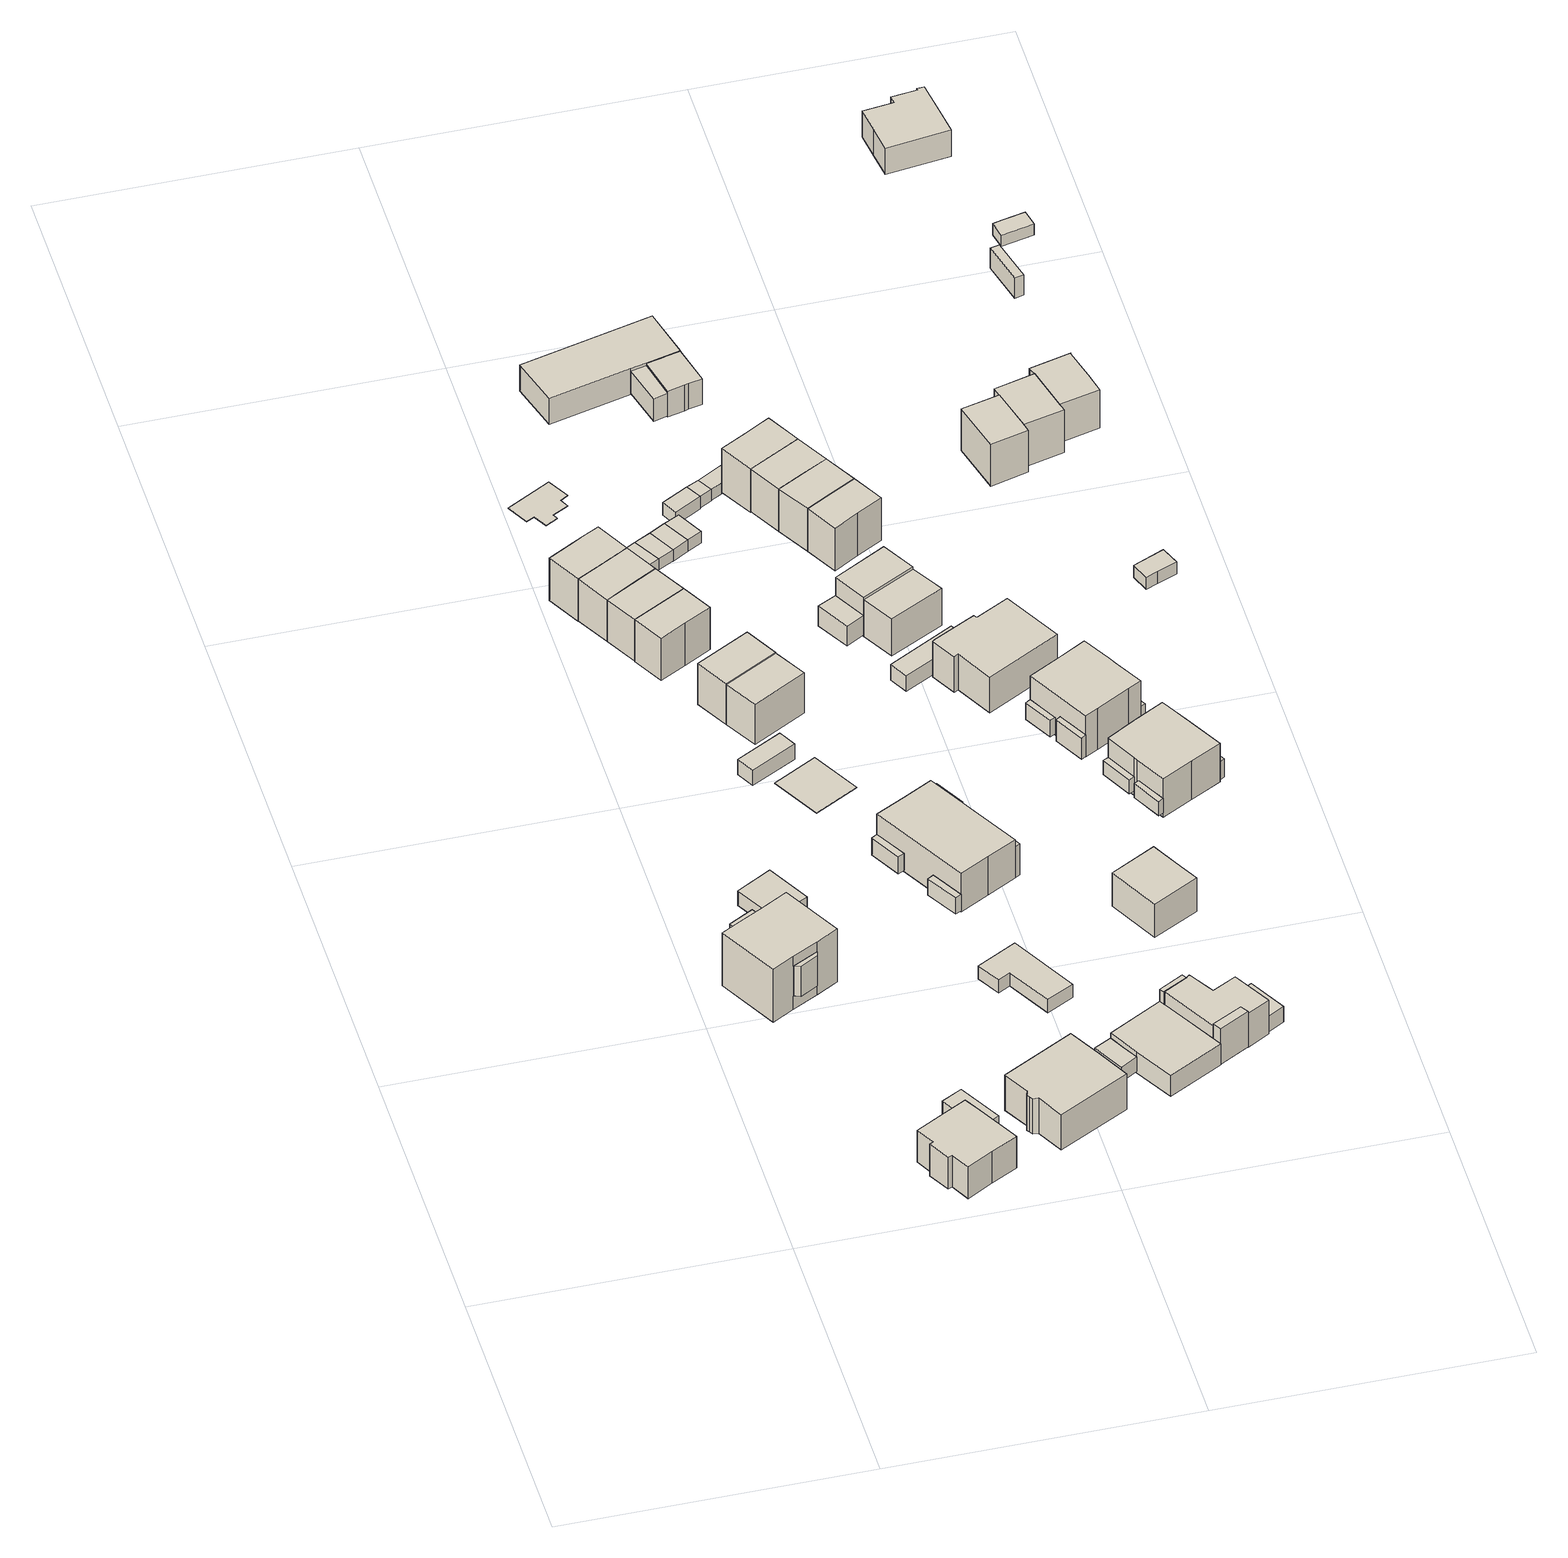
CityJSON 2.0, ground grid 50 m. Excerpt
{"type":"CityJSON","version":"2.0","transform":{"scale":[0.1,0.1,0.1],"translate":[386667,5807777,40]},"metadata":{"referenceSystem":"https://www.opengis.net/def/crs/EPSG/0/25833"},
"CityObjects":{
"building1":{"type":"Building","attributes":{"Gemeindeschluessel":"11000006","BezugspunktDach":"2200","function":"51009_1610","measuredHeight":8.22,"storeysAboveGround":0},"address":[{"country":"Germany","locality":"Berlin"}],"geometry":[{"type":"Solid","lod":"1","boundaries":[[[[0,1,2,3]],[[4,5,6,7]],[[4,7,3,2]],[[5,4,2,1]],[[6,5,1,0]],[[7,6,0,3]]]]}]},
"building2":{"type":"Building","attributes":{"Gemeindeschluessel":"11000006","function":"31001_1010"},"address":[{"country":"Germany","locality":"Berlin","thoroughfareNumber":"31, 33","thoroughfareName":"Sandhofweg"}],"children":["building2-1","building2-2"]},
"building2-1":{"type":"BuildingPart","attributes":{"BezugspunktDach":"2200","measuredHeight":11.98,"storeysAboveGround":2},"parents":["building2"],"geometry":[{"type":"MultiSurface","lod":"1","boundaries":[[[8,9,10,11,12,13,14,15]],[[16,17,18,19,20,21,22,23]],[[16,23,15,14]],[[17,16,14,13]],[[18,17,13,12]],[[19,18,12,11]],[[20,19,11,10]],[[24,25,10,9]],[[21,20,26,27]],[[22,21,9,8]],[[23,22,8,15]],[[27,26,25,24]]]}]},
"building2-2":{"type":"BuildingPart","attributes":{"BezugspunktDach":"2200","measuredHeight":5.89,"storeysAboveGround":2},"parents":["building2"],"geometry":[{"type":"Solid","lod":"1","boundaries":[[[[28,29,25,24]],[[26,30,31,27]],[[30,26,25,29]],[[31,30,29,28]],[[27,31,28,24]],[[26,27,24,25]]]]}]},
"building3":{"type":"Building","attributes":{"Gemeindeschluessel":"11000006","BezugspunktDach":"2200","function":"31001_1010","measuredHeight":9.43,"storeysAboveGround":2},"address":[{"country":"Germany","locality":"Berlin","thoroughfareNumber":"56","thoroughfareName":"Jenbacher Weg"}],"geometry":[{"type":"Solid","lod":"1","boundaries":[[[[32,33,34,35,36,37,38,39,40,41,42]],[[43,44,45,46,47,48,49,50,51,52,53]],[[43,53,42,41]],[[44,43,41,40]],[[45,44,40,39]],[[46,45,39,38]],[[47,46,38,37]],[[48,47,37,36]],[[49,48,36,35]],[[50,49,35,34]],[[51,50,34,33]],[[52,51,33,32]],[[53,52,32,42]]]]}]},
"building4":{"type":"Building","attributes":{"Gemeindeschluessel":"11000006","BezugspunktDach":"2200","function":"51009_1610","measuredHeight":2.86,"storeysAboveGround":0},"address":[{"country":"Germany","locality":"Berlin"}],"geometry":[{"type":"Solid","lod":"1","boundaries":[[[[54,55,56,57,58]],[[59,60,61,62,63]],[[59,63,58,57]],[[60,59,57,56]],[[61,60,56,55]],[[62,61,55,54]],[[63,62,54,58]]]]}]},
"building5":{"type":"Building","attributes":{"Gemeindeschluessel":"11000006","BezugspunktDach":"2200","function":"31001_2463","measuredHeight":2.89,"storeysAboveGround":1},"address":[{"country":"Germany","locality":"Berlin","thoroughfareNumber":"31 (1)","thoroughfareName":"Sandhofweg"}],"geometry":[{"type":"Solid","lod":"1","boundaries":[[[[64,65,66,67]],[[68,69,70,71]],[[68,71,67,66]],[[69,68,66,65]],[[70,69,65,64]],[[71,70,64,67]]]]}]},
"building6":{"type":"Building","attributes":{"Gemeindeschluessel":"11000006","BezugspunktDach":"2200","function":"31001_1010","measuredHeight":11.13,"storeysAboveGround":2},"address":[{"country":"Germany","locality":"Berlin","thoroughfareNumber":"80","thoroughfareName":"Achenseeweg"}],"geometry":[{"type":"Solid","lod":"1","boundaries":[[[[72,73,74,75,76,77,78]],[[79,80,81,82,83,84,85]],[[79,85,78,77]],[[80,79,77,76]],[[81,80,76,75]],[[82,81,75,74]],[[83,82,74,73]],[[84,83,73,72]],[[85,84,72,78]]]]}]},
"building7":{"type":"Building","attributes":{"Gemeindeschluessel":"11000006","BezugspunktDach":"2200","function":"31001_1010","measuredHeight":10.18,"storeysAboveGround":2},"address":[{"country":"Germany","locality":"Berlin","thoroughfareNumber":"54, 54A","thoroughfareName":"Jenbacher Weg"}],"geometry":[{"type":"Solid","lod":"1","boundaries":[[[[86,87,88,89,90,91,92,93,94,95]],[[96,97,98,99,100,101,102,103,104,105]],[[96,105,95,94]],[[97,96,94,93]],[[98,97,93,92]],[[99,98,92,91]],[[100,99,91,90]],[[101,100,90,89]],[[102,101,89,88]],[[103,102,88,87]],[[104,103,87,86]],[[105,104,86,95]]]]}]},
"building8":{"type":"Building","attributes":{"Gemeindeschluessel":"11000006","BezugspunktDach":"2200","function":"31001_1010","measuredHeight":11.06,"storeysAboveGround":2},"address":[{"country":"Germany","locality":"Berlin","thoroughfareNumber":"80A","thoroughfareName":"Achenseeweg"}],"geometry":[{"type":"Solid","lod":"1","boundaries":[[[[106,107,74,73,72]],[[108,109,110,111,112]],[[108,112,72,73]],[[109,108,73,74]],[[110,109,74,107]],[[111,110,107,106]],[[112,111,106,72]]]]}]},
"building9":{"type":"Building","attributes":{"Gemeindeschluessel":"11000006","BezugspunktDach":"2200","function":"31001_1010","measuredHeight":11.04,"storeysAboveGround":2},"address":[{"country":"Germany","locality":"Berlin","thoroughfareNumber":"80B","thoroughfareName":"Achenseeweg"}],"geometry":[{"type":"Solid","lod":"1","boundaries":[[[[113,114,107,115,106]],[[116,110,117,118,111]],[[116,111,106,115]],[[110,116,115,107]],[[117,110,107,114]],[[118,117,114,113]],[[111,118,113,106]]]]}]},
"building10":{"type":"Building","attributes":{"Gemeindeschluessel":"11000006","BezugspunktDach":"2200","function":"31001_1000","measuredHeight":3,"storeysAboveGround":1},"address":[{"country":"Germany","locality":"Berlin","thoroughfareNumber":"86 (3)","thoroughfareName":"Achenseeweg"}],"geometry":[{"type":"Solid","lod":"1","boundaries":[[[[119,120,121,122]],[[123,124,125,126]],[[123,126,122,121]],[[124,123,121,120]],[[125,124,120,119]],[[126,125,119,122]]]]}]},
"building11":{"type":"Building","attributes":{"Gemeindeschluessel":"11000006","BezugspunktDach":"2200","function":"31001_2463","measuredHeight":2.08,"storeysAboveGround":1},"address":[{"country":"Germany","locality":"Berlin","thoroughfareNumber":"8201 (4)","thoroughfareName":"Achenseeweg"}],"geometry":[{"type":"Solid","lod":"1","boundaries":[[[[127,128,129,130]],[[131,132,133,134]],[[131,134,130,129]],[[132,131,129,128]],[[133,132,128,127]],[[134,133,127,130]]]]}]},
"building12":{"type":"Building","attributes":{"Gemeindeschluessel":"11000006","BezugspunktDach":"2200","function":"31001_1010","measuredHeight":11.15,"storeysAboveGround":2},"address":[{"country":"Germany","locality":"Berlin","thoroughfareNumber":"80C","thoroughfareName":"Achenseeweg"}],"geometry":[{"type":"Solid","lod":"1","boundaries":[[[[135,136,137,114,138,113]],[[139,140,141,142,143,144]],[[139,144,113,138]],[[140,139,138,114]],[[141,140,114,137]],[[142,141,137,136]],[[143,142,136,135]],[[144,143,135,113]]]]}]},
"building13":{"type":"Building","attributes":{"Gemeindeschluessel":"11000006","BezugspunktDach":"2200","function":"31001_2463","measuredHeight":2.05,"storeysAboveGround":1},"address":[{"country":"Germany","locality":"Berlin","thoroughfareNumber":"8201 (3)","thoroughfareName":"Achenseeweg"}],"geometry":[{"type":"Solid","lod":"1","boundaries":[[[[145,146,147,128,127]],[[148,149,150,151,152]],[[148,152,127,128]],[[149,148,128,147]],[[150,149,147,146]],[[151,150,146,145]],[[152,151,145,127]]]]}]},
"building14":{"type":"Building","attributes":{"Gemeindeschluessel":"11000006","BezugspunktDach":"2200","function":"31001_2723","measuredHeight":0.17,"storeysAboveGround":1},"address":[{"country":"Germany","locality":"Berlin","thoroughfareNumber":"29 (2)","thoroughfareName":"Silzer Weg"}],"geometry":[{"type":"Solid","lod":"1","boundaries":[[[[153,154,155,156,157,158,159,160,161,162]],[[163,164,165,166,167,168,169,170,171,172]],[[163,172,162,161]],[[164,163,161,160]],[[165,164,160,159]],[[166,165,159,158]],[[167,166,158,157]],[[168,167,157,156]],[[169,168,156,155]],[[170,169,155,154]],[[171,170,154,153]],[[172,171,153,162]]]]}]},
"building15":{"type":"Building","attributes":{"Gemeindeschluessel":"11000006","BezugspunktDach":"2200","function":"51009_1610","measuredHeight":3.38,"storeysAboveGround":0},"address":[{"country":"Germany","locality":"Berlin"}],"geometry":[{"type":"Solid","lod":"1","boundaries":[[[[173,174,175,176]],[[177,178,179,180]],[[177,180,176,175]],[[178,177,175,174]],[[179,178,174,173]],[[180,179,173,176]]]]}]},
"building16":{"type":"Building","attributes":{"Gemeindeschluessel":"11000006","BezugspunktDach":"2200","function":"31001_1010","measuredHeight":11.39,"storeysAboveGround":2},"address":[{"country":"Germany","locality":"Berlin","thoroughfareNumber":"84B","thoroughfareName":"Achenseeweg"}],"geometry":[{"type":"Solid","lod":"1","boundaries":[[[[181,182,183,184]],[[185,186,187,188]],[[185,188,184,183]],[[186,185,183,182]],[[187,186,182,181]],[[188,187,181,184]]]]}]},
"building17":{"type":"Building","attributes":{"Gemeindeschluessel":"11000006","BezugspunktDach":"2200","function":"31001_1000","measuredHeight":0.06,"storeysAboveGround":1},"address":[{"country":"Germany","locality":"Berlin","thoroughfareNumber":"86 (2)","thoroughfareName":"Achenseeweg"}],"geometry":[{"type":"Solid","lod":"1","boundaries":[[[[189,190,191,192]],[[193,194,195,196]],[[193,196,192,191]],[[194,193,191,190]],[[195,194,190,189]],[[196,195,189,192]]]]}]},
"building18":{"type":"Building","attributes":{"Gemeindeschluessel":"11000006","BezugspunktDach":"2200","function":"31001_1010","measuredHeight":11.24,"storeysAboveGround":2},"address":[{"country":"Germany","locality":"Berlin","thoroughfareNumber":"84C","thoroughfareName":"Achenseeweg"}],"geometry":[{"type":"Solid","lod":"1","boundaries":[[[[197,198,199,200]],[[186,201,202,187]],[[186,187,200,199]],[[201,186,199,198]],[[202,201,198,197]],[[187,202,197,200]]]]}]},
"building19":{"type":"Building","attributes":{"Gemeindeschluessel":"11000006","BezugspunktDach":"2200","function":"51009_1610","measuredHeight":3.17,"storeysAboveGround":0},"address":[{"country":"Germany","locality":"Berlin"}],"geometry":[{"type":"Solid","lod":"1","boundaries":[[[[203,204,205,206]],[[207,208,209,210]],[[207,210,206,205]],[[208,207,205,204]],[[209,208,204,203]],[[210,209,203,206]]]]}]},
"building20":{"type":"Building","attributes":{"Gemeindeschluessel":"11000006","BezugspunktDach":"2200","function":"31001_1000","measuredHeight":2.58,"storeysAboveGround":1},"address":[{"country":"Germany","locality":"Berlin","thoroughfareNumber":"52 (2)","thoroughfareName":"Jenbacher Weg"}],"geometry":[{"type":"Solid","lod":"1","boundaries":[[[[211,212,213,214,215,216]],[[217,218,219,220,221,222]],[[217,222,216,215]],[[218,217,215,214]],[[219,218,214,213]],[[220,219,213,212]],[[221,220,212,211]],[[222,221,211,216]]]]}]},
"building21":{"type":"Building","attributes":{"Gemeindeschluessel":"11000006","BezugspunktDach":"2200","function":"31001_2463","measuredHeight":2.11,"storeysAboveGround":1},"address":[{"country":"Germany","locality":"Berlin","thoroughfareNumber":"8201 (8)","thoroughfareName":"Achenseeweg"}],"geometry":[{"type":"Solid","lod":"1","boundaries":[[[[223,224,225,226]],[[227,228,229,230]],[[227,230,226,225]],[[228,227,225,224]],[[229,228,224,223]],[[230,229,223,226]]]]}]},
"building22":{"type":"Building","attributes":{"Gemeindeschluessel":"11000006","BezugspunktDach":"2200","function":"31001_2463","measuredHeight":3.61,"storeysAboveGround":1},"address":[{"country":"Germany","locality":"Berlin","thoroughfareNumber":"52 (1)","thoroughfareName":"Jenbacher Weg"}],"geometry":[{"type":"Solid","lod":"1","boundaries":[[[[231,232,233,234,235]],[[236,237,238,239,240]],[[236,240,235,234]],[[237,236,234,233]],[[238,237,233,232]],[[239,238,232,231]],[[240,239,231,235]]]]}]},
"building23":{"type":"Building","attributes":{"Gemeindeschluessel":"11000006","BezugspunktDach":"2200","function":"31001_2463","measuredHeight":2.19,"storeysAboveGround":1},"address":[{"country":"Germany","locality":"Berlin","thoroughfareNumber":"8201 (7)","thoroughfareName":"Achenseeweg"}],"geometry":[{"type":"Solid","lod":"1","boundaries":[[[[224,241,242,225]],[[243,244,245,246]],[[243,246,225,242]],[[244,243,242,241]],[[245,244,241,224]],[[246,245,224,225]]]]}]},
"building24":{"type":"Building","attributes":{"Gemeindeschluessel":"11000006","BezugspunktDach":"2200","function":"31001_1010","measuredHeight":9.12,"storeysAboveGround":1},"address":[{"country":"Germany","locality":"Berlin","thoroughfareNumber":"88B, 88C, 88D","thoroughfareName":"Achenseeweg"}],"geometry":[{"type":"Solid","lod":"1","boundaries":[[[[247,248,249,250,251,252,253,254]],[[255,256,257,258,259,260,261,262]],[[255,262,254,253]],[[256,255,253,252]],[[257,256,252,251]],[[258,257,251,250]],[[259,258,250,249]],[[260,259,249,248]],[[261,260,248,247]],[[262,261,247,254]]]]}]},
"building25":{"type":"Building","attributes":{"Gemeindeschluessel":"11000006","BezugspunktDach":"2200","function":"31001_2463","measuredHeight":2.25,"storeysAboveGround":1},"address":[{"country":"Germany","locality":"Berlin","thoroughfareNumber":"8201 (6)","thoroughfareName":"Achenseeweg"}],"geometry":[{"type":"Solid","lod":"1","boundaries":[[[[241,263,264,242]],[[265,266,267,268]],[[265,268,242,264]],[[266,265,264,263]],[[267,266,263,241]],[[268,267,241,242]]]]}]},
"building26":{"type":"Building","attributes":{"Gemeindeschluessel":"11000006","BezugspunktDach":"2200","function":"51009_1610","measuredHeight":6.14,"storeysAboveGround":0},"address":[{"country":"Germany","locality":"Berlin"}],"geometry":[{"type":"Solid","lod":"1","boundaries":[[[[269,270,271,272]],[[273,274,275,276]],[[273,276,272,271]],[[274,273,271,270]],[[275,274,270,269]],[[276,275,269,272]]]]}]},
"building27":{"type":"Building","attributes":{"Gemeindeschluessel":"11000006","BezugspunktDach":"2200","function":"31001_2463","measuredHeight":2.25,"storeysAboveGround":1},"address":[{"country":"Germany","locality":"Berlin","thoroughfareNumber":"8201 (5)","thoroughfareName":"Achenseeweg"}],"geometry":[{"type":"Solid","lod":"1","boundaries":[[[[263,277,278,264]],[[279,280,266,265]],[[279,265,264,278]],[[280,279,278,277]],[[266,280,277,263]],[[265,266,263,264]]]]}]},
"building28":{"type":"Building","attributes":{"Gemeindeschluessel":"11000006","BezugspunktDach":"2200","function":"31001_1010","measuredHeight":4.2,"storeysAboveGround":1},"address":[{"country":"Germany","locality":"Berlin","thoroughfareNumber":"52","thoroughfareName":"Jenbacher Weg"}],"geometry":[{"type":"Solid","lod":"1","boundaries":[[[[281,282,283,284,285,286,287]],[[288,289,290,291,292,293,294]],[[288,294,287,286]],[[289,288,286,285]],[[290,289,285,284]],[[291,290,284,283]],[[292,291,283,282]],[[293,292,282,281]],[[294,293,281,287]]]]}]},
"building29":{"type":"Building","attributes":{"Gemeindeschluessel":"11000006","BezugspunktDach":"2200","function":"51009_1610","measuredHeight":6.17,"storeysAboveGround":0},"address":[{"country":"Germany","locality":"Berlin"}],"geometry":[{"type":"Solid","lod":"1","boundaries":[[[[295,296,297,298]],[[299,300,259,301]],[[299,301,298,297]],[[300,299,297,296]],[[259,300,296,295]],[[301,259,295,298]]]]}]},
"building30":{"type":"Building","attributes":{"Gemeindeschluessel":"11000006","BezugspunktDach":"2200","function":"31001_2463","measuredHeight":2.5,"storeysAboveGround":1},"address":[{"country":"Germany","locality":"Berlin","thoroughfareNumber":"8201 (2)","thoroughfareName":"Achenseeweg"}],"geometry":[{"type":"Solid","lod":"1","boundaries":[[[[302,303,304,305]],[[306,307,308,309]],[[306,309,305,304]],[[307,306,304,303]],[[308,307,303,302]],[[309,308,302,305]]]]}]},
"building31":{"type":"Building","attributes":{"Gemeindeschluessel":"11000006","BezugspunktDach":"2200","function":"31001_2723","measuredHeight":6.56,"storeysAboveGround":1},"address":[{"country":"Germany","locality":"Berlin","thoroughfareNumber":"50 (2)","thoroughfareName":"Jenbacher Weg"}],"geometry":[{"type":"Solid","lod":"1","boundaries":[[[[310,311,312,313]],[[314,315,289,288]],[[314,288,313,312]],[[315,314,312,311]],[[289,315,311,310]],[[288,289,310,313]]]]}]},
"building32":{"type":"Building","attributes":{"Gemeindeschluessel":"11000006","BezugspunktDach":"2200","function":"31001_2500","measuredHeight":2.3,"storeysAboveGround":1},"address":[{"country":"Germany","locality":"Berlin","thoroughfareNumber":"8201 (1)","thoroughfareName":"Achenseeweg"}],"geometry":[{"type":"Solid","lod":"1","boundaries":[[[[303,316,317,304]],[[318,319,320,321]],[[318,321,304,317]],[[319,318,317,316]],[[320,319,316,303]],[[321,320,303,304]]]]}]},
"building33":{"type":"Building","attributes":{"Gemeindeschluessel":"11000006","function":"31001_1010"},"address":[{"country":"Germany","locality":"Berlin","thoroughfareNumber":"27","thoroughfareName":"Silzer Weg"}],"children":["building33-1","building33-2"]},
"building33-1":{"type":"BuildingPart","attributes":{"BezugspunktDach":"2200","measuredHeight":6.61,"storeysAboveGround":1},"parents":["building33"],"geometry":[{"type":"MultiSurface","lod":"1","boundaries":[[[322,323,324,325,326,327]],[[328,329,330,331,332,333]],[[328,333,327,326]],[[329,328,326,325]],[[330,334,330,335,336,337,338,329,325,324]],[[331,330,324,323]],[[332,331,323,322]],[[333,332,322,327]],[[335,330,334,336]],[[339,337,336,334]],[[339,329,338,337]]]}]},
"building33-2":{"type":"BuildingPart","attributes":{"BezugspunktDach":"2200","measuredHeight":6.26,"storeysAboveGround":1},"parents":["building33"],"geometry":[{"type":"Solid","lod":"1","boundaries":[[[[340,341,342,343,338,337,336,335]],[[334,339,329,344,345,346,347,330]],[[344,329,338,343]],[[345,344,343,342]],[[346,345,342,341]],[[347,346,341,340]],[[330,347,340,335]],[[334,330,335,336]],[[339,334,336,337]],[[329,339,337,338]]]]}]},
"building34":{"type":"Building","attributes":{"Gemeindeschluessel":"11000006","BezugspunktDach":"2200","function":"51009_1610","measuredHeight":6.92,"storeysAboveGround":0},"address":[{"country":"Germany","locality":"Berlin"}],"geometry":[{"type":"Solid","lod":"1","boundaries":[[[[348,349,350,351]],[[352,353,354,355]],[[352,355,351,350]],[[353,352,350,349]],[[354,353,349,348]],[[355,354,348,351]]]]}]},
"building35":{"type":"Building","attributes":{"Gemeindeschluessel":"11000006","BezugspunktDach":"2200","function":"31001_1010","measuredHeight":6.64,"storeysAboveGround":1},"address":[{"country":"Germany","locality":"Berlin","thoroughfareNumber":"50","thoroughfareName":"Jenbacher Weg"}],"geometry":[{"type":"Solid","lod":"1","boundaries":[[[[356,357,358,359,360,361,362,363,364,365]],[[315,366,367,368,369,370,371,372,290,289]],[[315,289,365,364]],[[366,315,364,363]],[[367,366,363,362]],[[368,367,362,361]],[[369,368,361,360]],[[370,369,360,359]],[[371,370,359,358]],[[372,371,358,357]],[[290,372,357,356]],[[289,290,356,365]]]]}]},
"building36":{"type":"Building","attributes":{"Gemeindeschluessel":"11000006","BezugspunktDach":"2200","function":"31001_2463","measuredHeight":2.27,"storeysAboveGround":1},"address":[{"country":"Germany","locality":"Berlin","thoroughfareNumber":"8201","thoroughfareName":"Achenseeweg"}],"geometry":[{"type":"Solid","lod":"1","boundaries":[[[[316,373,374,375,317]],[[376,377,378,379,380]],[[376,380,317,375]],[[377,376,375,374]],[[378,377,374,373]],[[379,378,373,316]],[[380,379,316,317]]]]}]},
"building37":{"type":"Building","attributes":{"Gemeindeschluessel":"11000006","BezugspunktDach":"2200","function":"51009_1610","measuredHeight":5.44,"storeysAboveGround":0},"address":[{"country":"Germany","locality":"Berlin"}],"geometry":[{"type":"Solid","lod":"1","boundaries":[[[[381,382,383,384]],[[385,386,387,388]],[[385,388,384,383]],[[386,385,383,382]],[[387,386,382,381]],[[388,387,381,384]]]]}]},
"building38":{"type":"Building","attributes":{"Gemeindeschluessel":"11000006","function":"31001_1010"},"address":[{"country":"Germany","locality":"Berlin","thoroughfareNumber":"84","thoroughfareName":"Achenseeweg"}],"children":["building38-1","building38-2"]},
"building38-1":{"type":"BuildingPart","attributes":{"BezugspunktDach":"2200","measuredHeight":10.98,"storeysAboveGround":2},"parents":["building38"],"geometry":[{"type":"MultiSurface","lod":"1","boundaries":[[[389,390,391,392]],[[393,394,395,396]],[[393,396,392,391]],[[394,393,391,390]],[[395,394,390,389]],[[397,398,389,392]],[[396,395,399,400]],[[400,399,398,397]]]}]},
"building38-2":{"type":"BuildingPart","attributes":{"BezugspunktDach":"2200","measuredHeight":4.98,"storeysAboveGround":2},"parents":["building38"],"geometry":[{"type":"Solid","lod":"1","boundaries":[[[[401,398,397,402]],[[400,399,403,404]],[[400,404,402,397]],[[403,399,398,401]],[[404,403,401,402]],[[399,400,397,398]]]]}]},
"building39":{"type":"Building","attributes":{"Gemeindeschluessel":"11000006","BezugspunktDach":"2200","function":"31001_1010","measuredHeight":11.1,"storeysAboveGround":2},"address":[{"country":"Germany","locality":"Berlin","thoroughfareNumber":"82","thoroughfareName":"Achenseeweg"}],"geometry":[{"type":"Solid","lod":"1","boundaries":[[[[405,406,407,408,409,410]],[[411,412,413,414,415,416]],[[411,416,410,409]],[[412,411,409,408]],[[413,412,408,407]],[[414,413,407,406]],[[415,414,406,405]],[[416,415,405,410]]]]}]},
"building40":{"type":"Building","attributes":{"Gemeindeschluessel":"11000006","BezugspunktDach":"2200","function":"31001_1010","measuredHeight":8.87,"storeysAboveGround":1},"address":[{"country":"Germany","locality":"Berlin","thoroughfareNumber":"92","thoroughfareName":"Achenseeweg"}],"geometry":[{"type":"Solid","lod":"1","boundaries":[[[[417,418,419,420,421]],[[422,423,424,425,426]],[[422,426,421,420]],[[423,422,420,419]],[[424,423,419,418]],[[425,424,418,417]],[[426,425,417,421]]]]}]},
"building41":{"type":"Building","attributes":{"Gemeindeschluessel":"11000006","BezugspunktDach":"2200","function":"31001_2463","measuredHeight":3.09,"storeysAboveGround":1},"address":[{"country":"Germany","locality":"Berlin","thoroughfareNumber":"86 (1)","thoroughfareName":"Achenseeweg"}],"geometry":[{"type":"Solid","lod":"1","boundaries":[[[[427,428,429,430,431]],[[432,433,434,435,436]],[[432,436,431,430]],[[433,432,430,429]],[[434,433,429,428]],[[435,434,428,427]],[[436,435,427,431]]]]}]},
"building42":{"type":"Building","attributes":{"Gemeindeschluessel":"11000006","BezugspunktDach":"2200","function":"31001_1010","measuredHeight":10.91,"storeysAboveGround":2},"address":[{"country":"Germany","locality":"Berlin","thoroughfareNumber":"82A","thoroughfareName":"Achenseeweg"}],"geometry":[{"type":"Solid","lod":"1","boundaries":[[[[437,438,407,406,405]],[[439,440,441,442,443]],[[439,443,405,406]],[[440,439,406,407]],[[441,440,407,438]],[[442,441,438,437]],[[443,442,437,405]]]]}]},
"building43":{"type":"Building","attributes":{"Gemeindeschluessel":"11000006","BezugspunktDach":"2200","function":"31001_1010","measuredHeight":10.39,"storeysAboveGround":2},"address":[{"country":"Germany","locality":"Berlin","thoroughfareNumber":"84A","thoroughfareName":"Achenseeweg"}],"geometry":[{"type":"Solid","lod":"1","boundaries":[[[[444,445,446,447]],[[394,448,449,395]],[[394,395,447,446]],[[448,394,446,445]],[[449,448,445,444]],[[395,449,444,447]]]]}]},
"building44":{"type":"Building","attributes":{"Gemeindeschluessel":"11000006","BezugspunktDach":"2200","function":"31001_2463","measuredHeight":3.1,"storeysAboveGround":1},"address":[{"country":"Germany","locality":"Berlin","thoroughfareNumber":"50 (1)","thoroughfareName":"Jenbacher Weg"}],"geometry":[{"type":"Solid","lod":"1","boundaries":[[[[450,451,452,453]],[[454,455,456,457]],[[454,457,453,452]],[[455,454,452,451]],[[456,455,451,450]],[[457,456,450,453]]]]}]},
"building45":{"type":"Building","attributes":{"Gemeindeschluessel":"11000006","BezugspunktDach":"2200","function":"31001_1010","measuredHeight":10.88,"storeysAboveGround":2},"address":[{"country":"Germany","locality":"Berlin","thoroughfareNumber":"82B","thoroughfareName":"Achenseeweg"}],"geometry":[{"type":"Solid","lod":"1","boundaries":[[[[458,459,460,438,461,437]],[[462,441,463,464,465,442]],[[462,442,437,461]],[[441,462,461,438]],[[463,441,438,460]],[[464,463,460,459]],[[465,464,459,458]],[[442,465,458,437]]]]}]},
"building46":{"type":"Building","attributes":{"Gemeindeschluessel":"11000006","BezugspunktDach":"2200","function":"31001_1010","measuredHeight":10.95,"storeysAboveGround":2},"address":[{"country":"Germany","locality":"Berlin","thoroughfareNumber":"82C","thoroughfareName":"Achenseeweg"}],"geometry":[{"type":"Solid","lod":"1","boundaries":[[[[466,467,468,460,458]],[[463,469,470,471,465]],[[463,465,458,460]],[[469,463,460,468]],[[470,469,468,467]],[[471,470,467,466]],[[465,471,466,458]]]]}]},
"building47":{"type":"Building","attributes":{"Gemeindeschluessel":"11000006","BezugspunktDach":"2200","function":"51009_1610","measuredHeight":3.28,"storeysAboveGround":0},"address":[{"country":"Germany","locality":"Berlin"}],"geometry":[{"type":"Solid","lod":"1","boundaries":[[[[472,473,474,475]],[[476,477,478,479]],[[476,479,475,474]],[[477,476,474,473]],[[478,477,473,472]],[[479,478,472,475]]]]}]},
"building48":{"type":"Building","attributes":{"Gemeindeschluessel":"11000006","BezugspunktDach":"2200","function":"31001_1010","measuredHeight":8.77,"storeysAboveGround":1},"address":[{"country":"Germany","locality":"Berlin","thoroughfareNumber":"86","thoroughfareName":"Achenseeweg"}],"geometry":[{"type":"Solid","lod":"1","boundaries":[[[[480,481,482,483,484,485,486,487,488,489]],[[490,491,492,493,494,495,496,497,498,499]],[[490,499,489,488]],[[491,490,488,487]],[[492,491,487,486]],[[493,492,486,485]],[[494,493,485,484]],[[495,494,484,483]],[[496,495,483,482]],[[497,496,482,481]],[[498,497,481,480]],[[499,498,480,489]]]]}]},
"building49":{"type":"Building","attributes":{"Gemeindeschluessel":"11000006","BezugspunktDach":"2200","function":"51009_1610","measuredHeight":4.16,"storeysAboveGround":0},"address":[{"country":"Germany","locality":"Berlin"}],"geometry":[{"type":"Solid","lod":"1","boundaries":[[[[500,501,502,503]],[[504,505,506,507]],[[504,507,503,502]],[[505,504,502,501]],[[506,505,501,500]],[[507,506,500,503]]]]}]},
"building50":{"type":"Building","attributes":{"Gemeindeschluessel":"11000006","BezugspunktDach":"2200","function":"51009_1610","measuredHeight":2.8,"storeysAboveGround":0},"address":[{"country":"Germany","locality":"Berlin"}],"geometry":[{"type":"Solid","lod":"1","boundaries":[[[[508,509,510,511]],[[512,513,514,515]],[[512,515,511,510]],[[513,512,510,509]],[[514,513,509,508]],[[515,514,508,511]]]]}]},
"building51":{"type":"Building","attributes":{"Gemeindeschluessel":"11000006","BezugspunktDach":"2200","function":"51009_1610","measuredHeight":2.81,"storeysAboveGround":0},"address":[{"country":"Germany","locality":"Berlin"}],"geometry":[{"type":"Solid","lod":"1","boundaries":[[[[516,517,518,519]],[[520,521,522,523]],[[520,523,519,518]],[[521,520,518,517]],[[522,521,517,516]],[[523,522,516,519]]]]}]},
"building52":{"type":"Building","attributes":{"Gemeindeschluessel":"11000006","BezugspunktDach":"2200","function":"31001_1010","measuredHeight":9.75,"storeysAboveGround":1},"address":[{"country":"Germany","locality":"Berlin","thoroughfareNumber":"88, 88A","thoroughfareName":"Achenseeweg"}],"geometry":[{"type":"Solid","lod":"1","boundaries":[[[[524,525,526,527,528,529,530,531,532]],[[533,534,535,536,537,538,539,540,541]],[[533,541,532,531]],[[534,533,531,530]],[[535,534,530,529]],[[536,535,529,528]],[[537,536,528,527]],[[538,537,527,526]],[[539,538,526,525]],[[540,539,525,524]],[[541,540,524,532]]]]}]},
"building53":{"type":"Building","attributes":{"Gemeindeschluessel":"11000006","BezugspunktDach":"2200","function":"31001_1010","measuredHeight":10.38,"storeysAboveGround":1},"address":[{"country":"Germany","locality":"Berlin","thoroughfareNumber":"90, 90A","thoroughfareName":"Achenseeweg"}],"geometry":[{"type":"Solid","lod":"1","boundaries":[[[[542,543,544,545,546,547,548,549,550,551]],[[552,553,554,555,556,557,558,559,560,561]],[[552,561,551,550]],[[553,552,550,549]],[[554,553,549,548]],[[555,554,548,547]],[[556,555,547,546]],[[557,556,546,545]],[[558,557,545,544]],[[559,558,544,543]],[[560,559,543,542]],[[561,560,542,551]]]]}]},
"building54":{"type":"Building","attributes":{"Gemeindeschluessel":"11000006","BezugspunktDach":"2200","function":"51009_1610","measuredHeight":4.85,"storeysAboveGround":0},"address":[{"country":"Germany","locality":"Berlin"}],"geometry":[{"type":"Solid","lod":"1","boundaries":[[[[562,563,564,565]],[[566,567,535,534]],[[566,534,565,564]],[[567,566,564,563]],[[535,567,563,562]],[[534,535,562,565]]]]}]},
"building55":{"type":"Building","attributes":{"Gemeindeschluessel":"11000006","BezugspunktDach":"2200","function":"51009_1610","measuredHeight":3,"storeysAboveGround":0},"address":[{"country":"Germany","locality":"Berlin"}],"geometry":[{"type":"Solid","lod":"1","boundaries":[[[[568,569,570,571]],[[572,573,537,574]],[[572,574,571,570]],[[573,572,570,569]],[[537,573,569,568]],[[574,537,568,571]]]]}]},
"building56":{"type":"Building","attributes":{"Gemeindeschluessel":"11000006","BezugspunktDach":"2200","function":"51009_1610","measuredHeight":2.84,"storeysAboveGround":0},"address":[{"country":"Germany","locality":"Berlin"}],"geometry":[{"type":"Solid","lod":"1","boundaries":[[[[575,576,577,578]],[[579,580,581,582]],[[579,582,578,577]],[[580,579,577,576]],[[581,580,576,575]],[[582,581,575,578]]]]}]},
"building57":{"type":"Building","attributes":{"Gemeindeschluessel":"11000006","BezugspunktDach":"2200","function":"51009_1610","measuredHeight":3.66,"storeysAboveGround":0},"address":[{"country":"Germany","locality":"Berlin"}],"geometry":[{"type":"Solid","lod":"1","boundaries":[[[[583,584,585,586]],[[587,588,589,590]],[[587,590,586,585]],[[588,587,585,584]],[[589,588,584,583]],[[590,589,583,586]]]]}]},
"building58":{"type":"Building","attributes":{"Gemeindeschluessel":"11000006","BezugspunktDach":"2200","function":"31001_1010","measuredHeight":8.25,"storeysAboveGround":2},"address":[{"country":"Germany","locality":"Berlin","thoroughfareNumber":"23B","thoroughfareName":"Silzer Weg"}],"geometry":[{"type":"Solid","lod":"1","boundaries":[[[[591,592,593,594,595]],[[596,597,598,599,600]],[[596,600,595,594]],[[597,596,594,593]],[[598,597,593,592]],[[599,598,592,591]],[[600,599,591,595]]]]}]},
"building59":{"type":"Building","attributes":{"Gemeindeschluessel":"11000006","BezugspunktDach":"2200","function":"31001_2463","measuredHeight":2.37,"storeysAboveGround":1},"address":[{"country":"Germany","locality":"Berlin","thoroughfareNumber":"85 (1)","thoroughfareName":"Achenseeweg"}],"geometry":[{"type":"Solid","lod":"1","boundaries":[[[[601,602,603,604,605]],[[606,607,608,609,610]],[[606,610,605,604]],[[607,606,604,603]],[[608,607,603,602]],[[609,608,602,601]],[[610,609,601,605]]]]}]},
"building60":{"type":"Building","attributes":{"Gemeindeschluessel":"11000006","BezugspunktDach":"2200","function":"31001_1010","measuredHeight":8.59,"storeysAboveGround":2},"address":[{"country":"Germany","locality":"Berlin","thoroughfareNumber":"23A","thoroughfareName":"Silzer Weg"}],"geometry":[{"type":"Solid","lod":"1","boundaries":[[[[594,593,611,612,613,614]],[[615,616,617,618,619,620]],[[615,620,614,613]],[[616,615,613,612]],[[617,616,612,611]],[[618,617,611,593]],[[619,618,593,594]],[[620,619,594,614]]]]}]},
"building61":{"type":"Building","attributes":{"Gemeindeschluessel":"11000006","BezugspunktDach":"2200","function":"31001_1010","measuredHeight":7.62,"storeysAboveGround":2},"address":[{"country":"Germany","locality":"Berlin","thoroughfareNumber":"23","thoroughfareName":"Silzer Weg"}],"geometry":[{"type":"Solid","lod":"1","boundaries":[[[[621,622,623,624,625,626,627]],[[628,629,630,631,632,633,634]],[[628,634,627,626]],[[629,628,626,625]],[[630,629,625,624]],[[631,630,624,623]],[[632,631,623,622]],[[633,632,622,621]],[[634,633,621,627]]]]}]},
"building62":{"type":"Building","attributes":{"Gemeindeschluessel":"11000006","BezugspunktDach":"2200","function":"51009_1610","measuredHeight":4,"storeysAboveGround":0},"address":[{"country":"Germany","locality":"Berlin"}],"geometry":[{"type":"Solid","lod":"1","boundaries":[[[[635,636,637,638]],[[639,640,641,642]],[[639,642,638,637]],[[640,639,637,636]],[[641,640,636,635]],[[642,641,635,638]]]]}]},
"building63":{"type":"Building","attributes":{"Gemeindeschluessel":"11000006","BezugspunktDach":"2200","function":"31001_1010","measuredHeight":8.12,"storeysAboveGround":1},"address":[{"country":"Germany","locality":"Berlin","thoroughfareNumber":"75A","thoroughfareName":"Achenseeweg"}],"geometry":[{"type":"Solid","lod":"1","boundaries":[[[[643,644,645,646,647,648,649,650,651,652,653]],[[654,655,656,657,658,659,660,661,662,663,664]],[[654,664,653,652]],[[655,654,652,651]],[[656,655,651,650]],[[657,656,650,649]],[[658,657,649,648]],[[659,658,648,647]],[[660,659,647,646]],[[661,660,646,645]],[[662,661,645,644]],[[663,662,644,643]],[[664,663,643,653]]]]}]},
"building64":{"type":"Building","attributes":{"Gemeindeschluessel":"11000006","BezugspunktDach":"2200","function":"31001_2463","measuredHeight":2.16,"storeysAboveGround":1},"address":[{"country":"Germany","locality":"Berlin","thoroughfareNumber":"77 (1)","thoroughfareName":"Achenseeweg"}],"geometry":[{"type":"Solid","lod":"1","boundaries":[[[[665,666,667,668,669]],[[670,671,672,673,674]],[[670,674,669,668]],[[671,670,668,667]],[[672,671,667,666]],[[673,672,666,665]],[[674,673,665,669]]]]}]}
},
"vertices":[
[77,602,97],[117,623,97],[107,642,97],[67,620,97],[107,642,14],[117,623,14],[77,602,14],[67,620,14],
[98,488,115],[134,508,115],[176,530,115],[212,550,115],[160,647,115],[117,623,115],[77,602,115],[46,585,115],[77,602,10],[117,623,10],[160,647,10],[212,550,10],[176,530,10],[134,508,10],[98,488,10],[46,585,10],[134,508,96],[176,530,96],[176,530,37],[134,508,37],
[145,504,96],[174,520,96],[174,520,37],[145,504,37],
[232,73,104],[226,70,104],[245,35,104],[252,38,104],[268,7,104],[311,31,104],[354,54,104],[317,122,104],[301,150,104],[258,127,104],[216,104,104],[258,127,41],[301,150,41],[317,122,41],[354,54,41],[311,31,41],[268,7,41],[252,38,41],[245,35,41],[226,70,41],[232,73,41],[216,104,41],
[301,150,70],[317,122,70],[350,140,70],[311,211,70],[278,193,70],[311,211,42],[350,140,42],[317,122,42],[301,150,42],[278,193,42],
[145,655,62],[202,686,62],[164,757,62],[107,725,62],[164,757,33],[202,686,33],[145,655,33],[107,725,33],
[38,1385,120],[82,1409,120],[125,1433,120],[96,1488,120],[69,1474,120],[52,1464,120],[9,1440,120],[52,1464,36],[69,1474,36],[96,1488,36],[125,1433,36],[82,1409,36],[38,1385,36],[9,1440,36],
[393,139,111],[390,130,111],[393,125,111],[396,120,111],[405,119,111],[428,75,111],[544,137,111],[516,191,111],[487,244,111],[370,181,111],[487,244,41],[516,191,41],[544,137,41],[428,75,41],[405,119,41],[396,120,41],[393,125,41],[390,130,41],[393,139,41],[370,181,41],
[68,1330,120],[154,1378,120],[82,1409,37],[125,1433,37],[154,1378,37],[68,1330,37],[38,1385,37],
[96,1278,120],[183,1325,120],[111,1354,120],[111,1354,37],[183,1325,37],[96,1278,37],
[196,977,60],[271,1017,60],[256,1046,60],[181,1006,60],[256,1046,30],[271,1017,30],[196,977,30],[181,1006,30],
[57,1497,49],[106,1523,49],[92,1549,49],[43,1523,49],[92,1549,28],[106,1523,28],[57,1497,28],[43,1523,28],
[123,1228,120],[166,1251,120],[210,1275,120],[139,1301,120],[139,1301,36],[183,1325,36],[210,1275,36],[166,1251,36],[123,1228,36],[96,1278,36],
[69,1474,49],[96,1488,49],[119,1500,49],[106,1523,29],[119,1500,29],[96,1488,29],[69,1474,29],[57,1497,29],
[23,1623,30],[36,1629,30],[48,1607,30],[68,1618,30],[64,1626,30],[90,1640,30],[83,1654,30],[96,1662,30],[76,1698,30],[4,1658,30],[76,1698,29],[96,1662,29],[83,1654,29],[90,1640,29],[64,1626,29],[68,1618,29],[48,1607,29],[36,1629,29],[23,1623,29],[4,1658,29],
[352,727,71],[362,732,71],[334,783,71],[325,777,71],[334,783,37],[362,732,37],[352,727,37],[325,777,37],
[192,1114,113],[280,1162,113],[251,1216,113],[163,1168,113],[251,1216,32],[280,1162,32],[192,1114,32],[163,1168,32],
[272,894,31],[343,933,31],[300,1012,31],[229,973,31],[300,1012,30],[343,933,30],[272,894,30],[229,973,30],
[222,1061,112],[310,1109,112],[280,1162,112],[192,1114,112],[310,1109,32],[222,1061,32],
[411,620,69],[421,625,69],[392,677,69],[382,671,69],[392,677,37],[421,625,37],[411,620,37],[382,671,37],
[428,436,63],[448,447,63],[487,376,63],[531,399,63],[472,509,63],[407,474,63],[472,509,37],[531,399,37],[487,376,37],[448,447,37],[428,436,37],[407,474,37],
[157,1457,50],[184,1472,50],[159,1516,50],[133,1501,50],[159,1516,29],[184,1472,29],[157,1457,29],[133,1501,29],
[552,195,72],[579,211,72],[565,236,72],[552,261,72],[524,246,72],[552,261,43],[565,236,43],[579,211,43],[552,195,43],[524,246,43],
[210,1486,50],[186,1530,50],[186,1530,28],[210,1486,28],[184,1472,28],[159,1516,28],
[421,625,111],[469,651,111],[517,676,111],[470,761,111],[457,785,111],[430,834,111],[382,808,111],[334,783,111],[382,808,35],[430,834,35],[457,785,35],[470,761,35],[517,676,35],[469,651,35],[421,625,35],[334,783,35],
[236,1501,50],[212,1545,50],[212,1545,27],[236,1501,27],[210,1486,27],[186,1530,27],
[457,785,98],[467,790,98],[440,839,98],[430,834,98],[440,839,36],[467,790,36],[457,785,36],[430,834,36],
[260,1514,50],[237,1558,50],[237,1558,27],[260,1514,27],
[579,211,82],[614,149,82],[703,197,82],[695,211,82],[645,302,82],[640,310,82],[552,261,82],[640,310,40],[645,302,40],[695,211,40],[703,197,40],[614,149,40],[579,211,40],[552,261,40],
[517,676,97],[525,681,97],[498,732,97],[489,727,97],[498,732,35],[525,681,35],[489,727,35],
[234,1563,51],[278,1588,51],[264,1613,51],[221,1589,51],[264,1613,26],[278,1588,26],[234,1563,26],[221,1589,26],
[645,302,106],[685,324,106],[680,332,106],[640,310,106],[680,332,40],[685,324,40],
[298,1599,51],[284,1623,51],[284,1623,28],[298,1599,28],[278,1588,28],[264,1613,28],
[109,1819,83],[242,1852,83],[267,1858,83],[322,1871,83],[302,1955,83],[86,1901,83],[302,1955,31],[322,1871,31],[267,1858,31],[242,1852,31],[109,1819,31],[86,1901,31],[290,1863,31],[267,1858,82],[290,1863,82],[300,1866,82],[322,1871,82],[300,1866,31],
[282,1790,82],[310,1797,82],[316,1799,82],[338,1804,82],[338,1804,31],[316,1799,31],[310,1797,31],[282,1790,31],
[703,197,111],[752,224,111],[744,237,111],[695,211,111],[744,237,41],[752,224,41],[703,197,41],[695,211,41],
[695,211,107],[744,237,107],[752,224,107],[789,244,107],[788,246,107],[754,307,107],[715,286,107],[690,328,107],[685,324,107],[645,302,107],[690,328,40],[715,286,40],[754,307,40],[788,246,40],[789,244,40],[752,224,40],[744,237,40],
[316,1609,51],[347,1626,51],[333,1651,51],[333,1651,29],[347,1626,29],[316,1609,29],[298,1599,29],[284,1623,29],
[259,1784,78],[282,1790,78],[267,1858,78],[242,1852,78],[267,1858,33],[282,1790,33],[259,1784,33],[242,1852,33],
[437,1247,112],[524,1293,112],[494,1347,112],[408,1300,112],[494,1347,34],[524,1293,34],[437,1247,34],[408,1300,34],[408,1300,76],[437,1247,76],[437,1247,37],[408,1300,37],
[407,1230,76],[377,1284,76],[407,1230,37],[377,1284,37],
[346,1555,119],[388,1578,119],[430,1601,119],[400,1656,119],[358,1632,119],[316,1609,119],[358,1632,32],[400,1656,32],[430,1601,32],[388,1578,32],[346,1555,32],[316,1609,32],
[681,494,104],[756,534,104],[734,575,104],[712,617,104],[638,577,104],[712,617,38],[734,575,38],[756,534,38],[681,494,38],[638,577,38],
[469,1123,57],[516,1148,57],[577,1181,57],[561,1212,57],[453,1153,57],[561,1212,26],[577,1181,26],[516,1148,26],[469,1123,26],[453,1153,26],
[375,1502,119],[459,1548,119],[388,1578,34],[430,1601,34],[459,1548,34],[375,1502,34],[346,1555,34],
[466,1195,108],[554,1241,108],[524,1293,108],[437,1247,108],[554,1241,34],[466,1195,34],
[788,246,73],[816,262,73],[783,323,73],[754,307,73],[783,323,42],[816,262,42],[788,246,42],[754,307,42],
[405,1449,119],[446,1472,119],[488,1495,119],[417,1525,119],[417,1525,34],[488,1495,34],[446,1472,34],[405,1449,34],
[433,1397,119],[474,1421,119],[516,1444,119],[516,1444,34],[474,1421,34],[433,1397,34],
[645,959,71],[654,964,71],[628,1011,71],[620,1006,71],[628,1011,38],[654,964,38],[645,959,38],[620,1006,38],
[538,1107,93],[545,1111,93],[577,1050,93],[697,1116,93],[646,1211,93],[592,1182,93],[589,1187,93],[577,1181,93],[520,1151,93],[516,1148,93],[520,1151,22],[577,1181,22],[589,1187,22],[592,1182,22],[646,1211,22],[697,1116,22],[577,1050,22],[545,1111,22],[538,1107,22],[516,1148,22],
[677,900,80],[685,905,80],[659,954,80],[651,949,80],[659,954,38],[685,905,38],[677,900,38],[651,949,38],
[725,808,67],[734,812,67],[708,863,67],[699,859,67],[708,863,39],[734,812,39],[725,808,39],[699,859,39],
[755,750,67],[763,755,67],[739,803,67],[730,798,67],[739,803,39],[763,755,39],[755,750,39],[730,798,39],
[685,905,118],[706,916,118],[761,947,118],[783,959,118],[758,1004,118],[750,1020,118],[725,1065,118],[677,1038,118],[628,1011,118],[677,1038,37],[725,1065,37],[750,1020,37],[758,1004,37],[783,959,37],[761,947,37],[706,916,37],[685,905,37],[628,1011,37],
[734,812,106],[737,805,106],[763,755,106],[814,782,106],[864,809,106],[837,859,106],[830,872,106],[805,918,106],[756,891,106],[708,863,106],[756,891,30],[805,918,30],[830,872,30],[837,859,30],[864,809,30],[814,782,30],[763,755,30],[737,805,30],[734,812,30],[708,863,30],
[750,1020,86],[758,1024,86],[733,1069,86],[725,1065,86],[733,1069,37],[758,1024,37],
[783,959,67],[791,963,67],[767,1008,67],[758,1003,67],[767,1008,37],[791,963,37],[758,1003,37],
[830,872,66],[838,877,66],[814,922,66],[805,918,66],[814,922,38],[838,877,38],[830,872,38],[805,918,38],
[864,809,69],[872,814,69],[847,861,69],[839,856,69],[847,861,33],[872,814,33],[864,809,33],[839,856,33],
[706,1532,104],[767,1548,104],[764,1562,104],[746,1634,104],[684,1619,104],[746,1634,21],[764,1562,21],[767,1548,21],[706,1532,21],[684,1619,21],
[866,1242,57],[886,1250,57],[918,1263,57],[906,1294,57],[855,1272,57],[906,1294,33],[918,1263,33],[886,1250,33],[866,1242,33],[855,1272,33],
[830,1578,104],[826,1592,104],[808,1666,104],[742,1649,104],[808,1666,19],[826,1592,19],[830,1578,19],[764,1562,19],[746,1634,19],[742,1649,19],
[808,1666,103],[826,1592,103],[892,1608,103],[884,1644,103],[871,1695,103],[871,1697,103],[804,1680,103],[871,1697,27],[871,1695,27],[884,1644,27],[892,1608,27],[826,1592,27],[808,1666,27],[804,1680,27],
[844,1917,66],[859,1920,66],[841,1993,66],[826,1990,66],[841,1993,26],[859,1920,26],[844,1917,26],[826,1990,26],
[723,2270,80],[729,2226,80],[833,2240,80],[827,2284,80],[819,2342,80],[807,2341,80],[808,2338,80],[765,2333,80],[765,2330,80],[767,2320,80],[717,2314,80],[767,2320,28],[765,2330,28],[765,2333,28],[808,2338,28],[807,2341,28],[819,2342,28],[827,2284,28],[833,2240,28],[729,2226,28],[723,2270,28],[717,2314,28],
[854,2031,49],[907,2043,49],[901,2071,49],[864,2063,49],[848,2059,49],[864,2063,27],[901,2071,27],[907,2043,27],[854,2031,27],[848,2059,27]
]}
